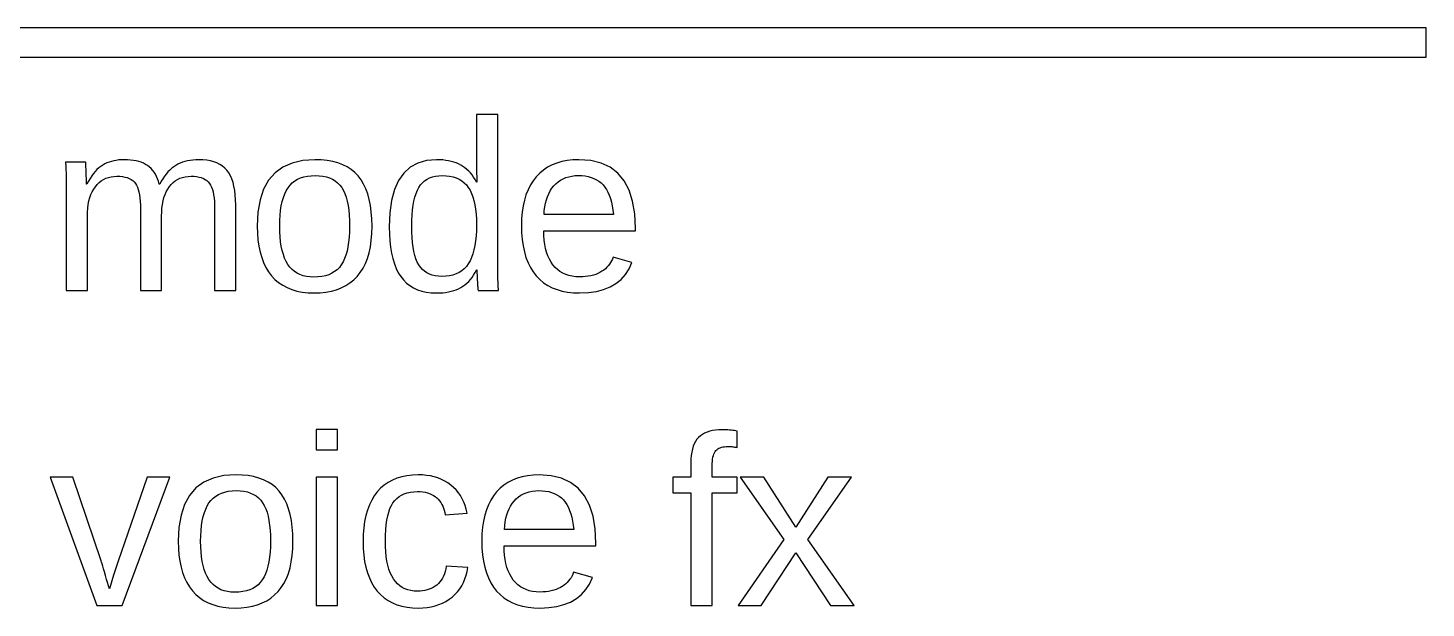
# Model space of a CAD drawing. Header units: metres. Extents: x 8.1 to 95, y -21.3 to 62.6.
# Drawn here: x 83.02 to 95, y 50.58 to 55.55 of the extents above; entities that cross this region are included whole.
import ezdxf

# ---------------------------------------------------------------- set-up
doc = ezdxf.new("R2010")
doc.units = ezdxf.units.M

msp = doc.modelspace()

# ---------------------------------------------------------------- linework, layer by layer
for p, q in [((95, 55.55), (76, 55.55)), ((95, 55.3), (95, 55.55)), ((76, 55.3), (95, 55.3)), ((87.0444, 54.8095), (86.8614, 54.8095)), ((86.8614, 54.8095), (86.8614, 54.3528)), ((87.0444, 53.5268), (87.0444, 54.8095)), ((83.7322, 54.4068), (83.7123, 54.4006)), ((83.7529, 54.4119), (83.7322, 54.4068)), ((83.7744, 54.4158), (83.7529, 54.4119)), ((83.7967, 54.4187), (83.7744, 54.4158)), ((83.8199, 54.4203), (83.7967, 54.4187)), ((83.8439, 54.4209), (83.8199, 54.4203)), ((83.871, 54.4203), (83.8439, 54.4209)), ((83.8969, 54.4185), (83.871, 54.4203)), ((83.9214, 54.4154), (83.8969, 54.4185)), ((83.9447, 54.4111), (83.9214, 54.4154)), ((83.9667, 54.4055), (83.9447, 54.4111)), ((83.9874, 54.3988), (83.9667, 54.4055)), ((84.3624, 54.4059), (84.3415, 54.3992)), ((84.3842, 54.4113), (84.3624, 54.4059)), ((84.4068, 54.4155), (84.3842, 54.4113)), ((84.4302, 54.4185), (84.4068, 54.4155)), ((84.4545, 54.4203), (84.4302, 54.4185)), ((84.4796, 54.4209), (84.4545, 54.4203)), ((84.5155, 54.4198), (84.4796, 54.4209)), ((84.5493, 54.4164), (84.5155, 54.4198)), ((84.5807, 54.4109), (84.5493, 54.4164)), ((84.6099, 54.403), (84.5807, 54.4109)), ((84.6369, 54.393), (84.6099, 54.403)), ((85.372, 54.4139), (85.2807, 54.3928)), ((85.4756, 54.4209), (85.372, 54.4139)), ((85.53, 54.4192), (85.4756, 54.4209)), ((85.5811, 54.4141), (85.53, 54.4192)), ((85.6289, 54.4055), (85.5811, 54.4141)), ((85.6735, 54.3935), (85.6289, 54.4055)), ((86.4336, 54.4138), (86.3586, 54.3925)), ((86.5186, 54.4209), (86.4336, 54.4138)), ((86.5459, 54.4203), (86.5186, 54.4209)), ((86.5721, 54.4187), (86.5459, 54.4203)), ((86.5973, 54.4158), (86.5721, 54.4187)), ((86.6215, 54.4119), (86.5973, 54.4158)), ((86.6447, 54.4068), (86.6215, 54.4119)), ((86.6668, 54.4006), (86.6447, 54.4068)), ((87.5927, 54.4048), (87.5495, 54.3922)), ((87.6386, 54.4137), (87.5927, 54.4048)), ((87.6872, 54.4191), (87.6386, 54.4137)), ((87.7386, 54.4209), (87.6872, 54.4191)), ((87.8404, 54.4137), (87.7386, 54.4209)), ((87.9302, 54.392), (87.8404, 54.4137)), ((83.5113, 54.4006), (83.3383, 54.4006)), ((83.3383, 54.4006), (83.3396, 54.3892)), ((83.3396, 54.3892), (83.3407, 54.3742)), ((83.3407, 54.3742), (83.3417, 54.3555)), ((83.3417, 54.3555), (83.3425, 54.3331)), ((83.3425, 54.3331), (83.3432, 54.307)), ((83.3432, 54.307), (83.3438, 54.2772)), ((83.5115, 54.3992), (83.5113, 54.4006)), ((83.5117, 54.3975), (83.5115, 54.3992)), ((83.5119, 54.3953), (83.5117, 54.3975)), ((83.5124, 54.3896), (83.5119, 54.3953)), ((83.5128, 54.3822), (83.5124, 54.3896)), ((83.5162, 54.3147), (83.5128, 54.3822)), ((83.5165, 54.3063), (83.5162, 54.3147)), ((83.5173, 54.2858), (83.5165, 54.3063)), ((83.5181, 54.2603), (83.5173, 54.2858)), ((83.5783, 54.3023), (83.5637, 54.2825)), ((83.5933, 54.3204), (83.5783, 54.3023)), ((83.6088, 54.3367), (83.5933, 54.3204)), ((83.6247, 54.3513), (83.6088, 54.3367)), ((83.641, 54.3641), (83.6247, 54.3513)), ((83.6577, 54.3751), (83.641, 54.3641)), ((83.6751, 54.3848), (83.6577, 54.3751)), ((83.6933, 54.3932), (83.6751, 54.3848)), ((83.7123, 54.4006), (83.6933, 54.3932)), ((84.0068, 54.3908), (83.9874, 54.3988)), ((84.0249, 54.3815), (84.0068, 54.3908)), ((84.0417, 54.3711), (84.0249, 54.3815)), ((84.0573, 54.3593), (84.0417, 54.3711)), ((84.0718, 54.346), (84.0573, 54.3593)), ((84.0853, 54.3313), (84.0718, 54.346)), ((84.0976, 54.3151), (84.0853, 54.3313)), ((84.1089, 54.2975), (84.0976, 54.3151)), ((84.119, 54.2784), (84.1089, 54.2975)), ((84.2013, 54.2987), (84.1866, 54.2794)), ((84.2166, 54.3164), (84.2013, 54.2987)), ((84.2325, 54.3326), (84.2166, 54.3164)), ((84.249, 54.3473), (84.2325, 54.3326)), ((84.2661, 54.3605), (84.249, 54.3473)), ((84.2838, 54.3721), (84.2661, 54.3605)), ((84.3022, 54.3823), (84.2838, 54.3721)), ((84.3214, 54.3914), (84.3022, 54.3823)), ((84.3415, 54.3992), (84.3214, 54.3914)), ((84.6616, 54.3807), (84.6369, 54.393)), ((84.684, 54.3661), (84.6616, 54.3807)), ((84.7042, 54.3494), (84.684, 54.3661)), ((84.7222, 54.3304), (84.7042, 54.3494)), ((84.7381, 54.3088), (84.7222, 54.3304)), ((84.7521, 54.2844), (84.7381, 54.3088)), ((84.7643, 54.2572), (84.7521, 54.2844)), ((85.1345, 54.3084), (85.0797, 54.2451)), ((85.2015, 54.3576), (85.1345, 54.3084)), ((85.2807, 54.3928), (85.2015, 54.3576)), ((85.4116, 54.2804), (85.444, 54.2843)), ((85.444, 54.2843), (85.4786, 54.2856)), ((85.4786, 54.2856), (85.513, 54.2844)), ((85.513, 54.2844), (85.545, 54.2805)), ((85.7147, 54.3781), (85.6735, 54.3935)), ((85.7527, 54.3592), (85.7147, 54.3781)), ((85.7874, 54.3369), (85.7527, 54.3592)), ((85.8187, 54.3112), (85.7874, 54.3369)), ((85.8468, 54.2821), (85.8187, 54.3112)), ((86.2387, 54.3072), (86.1937, 54.2432)), ((86.2937, 54.3569), (86.2387, 54.3072)), ((86.3586, 54.3925), (86.2937, 54.3569)), ((86.5097, 54.2806), (86.5376, 54.2844)), ((86.5376, 54.2844), (86.5674, 54.2856)), ((86.5674, 54.2856), (86.6005, 54.2844)), ((86.6005, 54.2844), (86.6315, 54.2806)), ((86.6879, 54.3932), (86.6668, 54.4006)), ((86.708, 54.3848), (86.6879, 54.3932)), ((86.7271, 54.3751), (86.708, 54.3848)), ((86.7452, 54.3643), (86.7271, 54.3751)), ((86.7625, 54.3521), (86.7452, 54.3643)), ((86.7791, 54.3386), (86.7625, 54.3521)), ((86.7948, 54.3238), (86.7791, 54.3386)), ((86.8097, 54.3076), (86.7948, 54.3238)), ((86.8238, 54.2902), (86.8097, 54.3076)), ((86.8371, 54.2713), (86.8238, 54.2902)), ((86.8614, 54.3528), (86.8634, 54.2297)), ((87.4036, 54.306), (87.3739, 54.2755)), ((87.436, 54.3329), (87.4036, 54.306)), ((87.4711, 54.3563), (87.436, 54.3329)), ((87.509, 54.376), (87.4711, 54.3563)), ((87.5495, 54.3922), (87.509, 54.376)), ((87.679, 54.2812), (87.7066, 54.2845)), ((87.7066, 54.2845), (87.7355, 54.2856)), ((87.7355, 54.2856), (87.7652, 54.2846)), ((87.7652, 54.2846), (87.7934, 54.2817)), ((88.0081, 54.3559), (87.9302, 54.392)), ((88.074, 54.3054), (88.0081, 54.3559)), ((88.1279, 54.2404), (88.074, 54.3054)), ((83.3438, 54.2772), (83.3441, 54.2437)), ((83.3441, 54.2437), (83.3443, 54.2065)), ((83.3443, 54.2065), (83.3444, 54.1656)), ((83.3444, 54.1656), (83.3444, 53.3)), ((83.5194, 54.2124), (83.5181, 54.2603)), ((83.5224, 54.2124), (83.5194, 54.2124)), ((83.5358, 54.2375), (83.5224, 54.2124)), ((83.5495, 54.2609), (83.5358, 54.2375)), ((83.5637, 54.2825), (83.5495, 54.2609)), ((83.5677, 54.1466), (83.5804, 54.1692)), ((83.5804, 54.1692), (83.5947, 54.19)), ((83.5947, 54.19), (83.6104, 54.2088)), ((83.6104, 54.2088), (83.6274, 54.2254)), ((83.6274, 54.2254), (83.6455, 54.2397)), ((83.6455, 54.2397), (83.6649, 54.2519)), ((83.6649, 54.2519), (83.6855, 54.2618)), ((83.6855, 54.2618), (83.7072, 54.2696)), ((83.7072, 54.2696), (83.7302, 54.2751)), ((83.7302, 54.2751), (83.7544, 54.2784)), ((83.7544, 54.2784), (83.7798, 54.2795)), ((83.7798, 54.2795), (83.8042, 54.2788)), ((83.8042, 54.2788), (83.827, 54.2765)), ((83.827, 54.2765), (83.8479, 54.2728)), ((83.8479, 54.2728), (83.8672, 54.2675)), ((83.8672, 54.2675), (83.8847, 54.2607)), ((83.8847, 54.2607), (83.9005, 54.2524)), ((83.9005, 54.2524), (83.9146, 54.2426)), ((83.9146, 54.2426), (83.9269, 54.2313)), ((83.9269, 54.2313), (83.9375, 54.2185)), ((83.9375, 54.2185), (83.9466, 54.2037)), ((83.9466, 54.2037), (83.9547, 54.1865)), ((83.9547, 54.1865), (83.9617, 54.1668)), ((83.9617, 54.1668), (83.9677, 54.1448)), ((84.1281, 54.2579), (84.119, 54.2784)), ((84.136, 54.2359), (84.1281, 54.2579)), ((84.1429, 54.2124), (84.136, 54.2359)), ((84.146, 54.2124), (84.1429, 54.2124)), ((84.1589, 54.2363), (84.146, 54.2124)), ((84.1725, 54.2586), (84.1589, 54.2363)), ((84.1866, 54.2794), (84.1725, 54.2586)), ((84.2025, 54.1473), (84.2149, 54.1698)), ((84.2149, 54.1698), (84.2289, 54.1905)), ((84.2289, 54.1905), (84.2443, 54.2092)), ((84.2443, 54.2092), (84.2611, 54.2257)), ((84.2611, 54.2257), (84.2792, 54.24)), ((84.2792, 54.24), (84.2986, 54.2521)), ((84.2986, 54.2521), (84.3194, 54.2619)), ((84.3194, 54.2619), (84.3414, 54.2696)), ((84.3414, 54.2696), (84.3648, 54.2751)), ((84.3648, 54.2751), (84.3895, 54.2784)), ((84.3895, 54.2784), (84.4155, 54.2795)), ((84.4155, 54.2795), (84.44, 54.2788)), ((84.44, 54.2788), (84.4627, 54.2765)), ((84.4627, 54.2765), (84.4837, 54.2728)), ((84.4837, 54.2728), (84.5029, 54.2675)), ((84.5029, 54.2675), (84.5204, 54.2607)), ((84.5204, 54.2607), (84.5362, 54.2524)), ((84.5362, 54.2524), (84.5503, 54.2426)), ((84.5503, 54.2426), (84.5626, 54.2313)), ((84.5626, 54.2313), (84.5732, 54.2185)), ((84.5732, 54.2185), (84.5824, 54.2037)), ((84.5824, 54.2037), (84.5905, 54.1865)), ((84.5905, 54.1865), (84.5975, 54.1668)), ((84.5975, 54.1668), (84.6034, 54.1448)), ((84.7746, 54.227), (84.7643, 54.2572)), ((84.783, 54.194), (84.7746, 54.227)), ((84.7896, 54.1582), (84.783, 54.194)), ((85.037, 54.1678), (85.0066, 54.0763)), ((85.0797, 54.2451), (85.037, 54.1678)), ((85.2311, 54.1555), (85.2462, 54.1803)), ((85.2462, 54.1803), (85.2632, 54.2024)), ((85.2632, 54.2024), (85.2825, 54.2219)), ((85.2825, 54.2219), (85.3039, 54.2388)), ((85.3039, 54.2388), (85.3275, 54.2531)), ((85.3275, 54.2531), (85.3533, 54.2648)), ((85.3533, 54.2648), (85.3814, 54.2739)), ((85.3814, 54.2739), (85.4116, 54.2804)), ((85.545, 54.2805), (85.5749, 54.2742)), ((85.5749, 54.2742), (85.6024, 54.2652)), ((85.6024, 54.2652), (85.6277, 54.2538)), ((85.6277, 54.2538), (85.6506, 54.2397)), ((85.6506, 54.2397), (85.6713, 54.2232)), ((85.6713, 54.2232), (85.6898, 54.2041)), ((85.6898, 54.2041), (85.7059, 54.1824)), ((85.7059, 54.1824), (85.7202, 54.1579)), ((85.8718, 54.2493), (85.8468, 54.2821)), ((85.8939, 54.2128), (85.8718, 54.2493)), ((85.913, 54.1725), (85.8939, 54.2128)), ((85.9291, 54.1284), (85.913, 54.1725)), ((86.1587, 54.165), (86.1337, 54.0726)), ((86.1937, 54.2432), (86.1587, 54.165)), ((86.3546, 54.1591), (86.3675, 54.1834)), ((86.3675, 54.1834), (86.3821, 54.2049)), ((86.3821, 54.2049), (86.3987, 54.2238)), ((86.3987, 54.2238), (86.4171, 54.2402)), ((86.4171, 54.2402), (86.4374, 54.2541)), ((86.4374, 54.2541), (86.4596, 54.2654)), ((86.4596, 54.2654), (86.4837, 54.2743)), ((86.4837, 54.2743), (86.5097, 54.2806)), ((86.6315, 54.2806), (86.6605, 54.2743)), ((86.6605, 54.2743), (86.6874, 54.2655)), ((86.6874, 54.2655), (86.7123, 54.2542)), ((86.7123, 54.2542), (86.7351, 54.2404)), ((86.7351, 54.2404), (86.7559, 54.2241)), ((86.7559, 54.2241), (86.7745, 54.2053)), ((86.7745, 54.2053), (86.7912, 54.1839)), ((86.7912, 54.1839), (86.8059, 54.1599)), ((86.8497, 54.2512), (86.8371, 54.2713)), ((86.8614, 54.2297), (86.8497, 54.2512)), ((86.8634, 54.2297), (86.8614, 54.2297)), ((87.303, 54.1644), (87.2856, 54.121)), ((87.3235, 54.2045), (87.303, 54.1644)), ((87.3471, 54.2416), (87.3235, 54.2045)), ((87.3739, 54.2755), (87.3471, 54.2416)), ((87.4934, 54.1538), (87.508, 54.176)), ((87.508, 54.176), (87.5244, 54.1966)), ((87.5244, 54.1966), (87.5424, 54.2153)), ((87.5424, 54.2153), (87.5618, 54.2318)), ((87.5618, 54.2318), (87.5825, 54.2461)), ((87.5825, 54.2461), (87.6046, 54.2582)), ((87.6046, 54.2582), (87.628, 54.2681)), ((87.628, 54.2681), (87.6528, 54.2757)), ((87.6528, 54.2757), (87.679, 54.2812)), ((87.7934, 54.2817), (87.8199, 54.2768)), ((87.8199, 54.2768), (87.8449, 54.2699)), ((87.8449, 54.2699), (87.8683, 54.261)), ((87.8683, 54.261), (87.8901, 54.2501)), ((87.8901, 54.2501), (87.9103, 54.2373)), ((87.9103, 54.2373), (87.929, 54.2225)), ((87.929, 54.2225), (87.946, 54.2058)), ((87.946, 54.2058), (87.9616, 54.1869)), ((87.9616, 54.1869), (87.9757, 54.1656)), ((87.9757, 54.1656), (87.9884, 54.1421)), ((88.1698, 54.161), (88.1279, 54.2404)), ((83.5341, 54.0381), (83.54, 54.0679)), ((83.54, 54.0679), (83.5475, 54.096)), ((83.5475, 54.096), (83.5568, 54.1222)), ((83.5568, 54.1222), (83.5677, 54.1466)), ((83.9677, 54.1448), (83.9725, 54.1202)), ((83.9725, 54.1202), (83.9763, 54.0933)), ((83.9763, 54.0933), (83.979, 54.0639)), ((83.979, 54.0639), (83.9807, 54.032)), ((84.1697, 54.0386), (84.1754, 54.0686)), ((84.1754, 54.0686), (84.1828, 54.0966)), ((84.1828, 54.0966), (84.1919, 54.1229)), ((84.1919, 54.1229), (84.2025, 54.1473)), ((84.6034, 54.1448), (84.6083, 54.1202)), ((84.6083, 54.1202), (84.6121, 54.0933)), ((84.6121, 54.0933), (84.6148, 54.0639)), ((84.6148, 54.0639), (84.6164, 54.032)), ((84.7942, 54.1194), (84.7896, 54.1582)), ((84.797, 54.0778), (84.7942, 54.1194)), ((84.798, 54.0334), (84.797, 54.0778)), ((85.0066, 54.0763), (84.9883, 53.9708)), ((85.1886, 54.0268), (85.1966, 54.0634)), ((85.1966, 54.0634), (85.2063, 54.097)), ((85.2063, 54.097), (85.2179, 54.1277)), ((85.2179, 54.1277), (85.2311, 54.1555)), ((85.7202, 54.1579), (85.7327, 54.1303)), ((85.7327, 54.1303), (85.7435, 54.0997)), ((85.7435, 54.0997), (85.7527, 54.066)), ((85.7527, 54.066), (85.7602, 54.0292)), ((85.9424, 54.0806), (85.9291, 54.1284)), ((85.9526, 54.0289), (85.9424, 54.0806)), ((86.1337, 54.0726), (86.1187, 53.966)), ((86.3181, 54.0304), (86.325, 54.0673)), ((86.325, 54.0673), (86.3333, 54.1011)), ((86.3333, 54.1011), (86.3432, 54.1317)), ((86.3432, 54.1317), (86.3546, 54.1591)), ((86.8059, 54.1599), (86.8189, 54.1329)), ((86.8189, 54.1329), (86.8302, 54.1031)), ((86.8302, 54.1031), (86.8397, 54.0704)), ((86.8397, 54.0704), (86.8475, 54.0348)), ((87.2715, 54.0746), (87.2604, 54.025)), ((87.2856, 54.121), (87.2715, 54.0746)), ((87.4468, 54.0179), (87.4525, 54.0483)), ((87.4525, 54.0483), (87.4601, 54.0772)), ((87.4601, 54.0772), (87.4694, 54.1044)), ((87.4694, 54.1044), (87.4805, 54.1299)), ((87.4805, 54.1299), (87.4934, 54.1538)), ((87.9884, 54.1421), (87.9997, 54.1162)), ((87.9997, 54.1162), (88.0095, 54.088)), ((88.0095, 54.088), (88.0179, 54.0575)), ((88.0179, 54.0575), (88.0249, 54.0247)), ((88.1998, 54.0671), (88.1698, 54.161)), ((88.2178, 53.9588), (88.1998, 54.0671)), ((83.5265, 53.9377), (83.5273, 53.973)), ((83.5265, 53.3), (83.5265, 53.9377)), ((83.5273, 53.973), (83.5299, 54.0065)), ((83.5299, 54.0065), (83.5341, 54.0381)), ((83.9807, 54.032), (83.9812, 53.9978)), ((83.9812, 53.9978), (83.9812, 53.3)), ((84.1622, 53.9377), (84.1631, 53.9732)), ((84.1622, 53.3), (84.1622, 53.9377)), ((84.1631, 53.9732), (84.1655, 54.0069)), ((84.1655, 54.0069), (84.1697, 54.0386)), ((84.6164, 54.032), (84.6169, 53.9978)), ((84.6169, 53.9978), (84.6169, 53.3)), ((84.798, 53.3), (84.798, 54.0334)), ((84.9883, 53.9708), (84.9822, 53.8513)), ((85.1754, 53.8996), (85.178, 53.9449)), ((85.178, 53.9449), (85.1824, 53.9873)), ((85.1824, 53.9873), (85.1886, 54.0268)), ((85.7602, 54.0292), (85.7661, 53.9893)), ((85.7661, 53.9893), (85.7703, 53.9464)), ((85.7703, 53.9464), (85.7728, 53.9004)), ((85.96, 53.9735), (85.9526, 54.0289)), ((85.9644, 53.9143), (85.96, 53.9735)), ((86.1187, 53.966), (86.1137, 53.8452)), ((86.3067, 53.9008), (86.309, 53.9472)), ((86.309, 53.9472), (86.3128, 53.9904)), ((86.3128, 53.9904), (86.3181, 54.0304)), ((86.8475, 54.0348), (86.8536, 53.9963)), ((86.8536, 53.9963), (86.8579, 53.9549)), ((86.8579, 53.9549), (86.8605, 53.9107)), ((87.2525, 53.9723), (87.2478, 53.9164)), ((87.2604, 54.025), (87.2525, 53.9723)), ((87.4405, 53.952), (87.4427, 53.9858)), ((88.0345, 53.952), (87.4405, 53.952)), ((87.4427, 53.9858), (87.4468, 54.0179)), ((88.0249, 54.0247), (88.0304, 53.9895)), ((88.0304, 53.9895), (88.0345, 53.952)), ((88.2238, 53.836), (88.2178, 53.9588)), ((84.9822, 53.8513), (84.9837, 53.7912)), ((85.1745, 53.8513), (85.1754, 53.8996)), ((85.1754, 53.8043), (85.1745, 53.8513)), ((85.178, 53.7599), (85.1754, 53.8043)), ((85.7736, 53.8513), (85.7727, 53.8028)), ((85.7728, 53.9004), (85.7736, 53.8513)), ((85.9643, 53.7889), (85.9659, 53.8513)), ((85.9659, 53.8513), (85.9644, 53.9143)), ((86.1137, 53.8452), (86.1149, 53.7837)), ((86.306, 53.8513), (86.3067, 53.9008)), ((86.3067, 53.8016), (86.306, 53.8513)), ((86.8605, 53.8146), (86.8579, 53.7686)), ((86.8605, 53.9107), (86.8614, 53.8635)), ((86.8614, 53.8635), (86.8605, 53.8146)), ((87.2478, 53.9164), (87.2462, 53.8574)), ((87.2462, 53.8574), (87.2478, 53.7954)), ((87.4394, 53.7707), (87.4385, 53.8116)), ((87.4385, 53.8116), (88.2238, 53.8116)), ((88.2238, 53.8116), (88.2238, 53.836)), ((84.9837, 53.7912), (84.9883, 53.7343)), ((84.9883, 53.7343), (84.9959, 53.6807)), ((85.1823, 53.7182), (85.178, 53.7599)), ((85.1884, 53.6792), (85.1823, 53.7182)), ((85.7657, 53.7146), (85.7596, 53.675)), ((85.7701, 53.7573), (85.7657, 53.7146)), ((85.7727, 53.8028), (85.7701, 53.7573)), ((85.9517, 53.6751), (85.9596, 53.7302)), ((85.9596, 53.7302), (85.9643, 53.7889)), ((86.1149, 53.7837), (86.1186, 53.7258)), ((86.1186, 53.7258), (86.1246, 53.6714)), ((86.309, 53.7551), (86.3067, 53.8016)), ((86.3127, 53.7119), (86.309, 53.7551)), ((86.318, 53.672), (86.3127, 53.7119)), ((86.8475, 53.6854), (86.8397, 53.6482)), ((86.8536, 53.7255), (86.8475, 53.6854)), ((86.8579, 53.7686), (86.8536, 53.7255)), ((87.2478, 53.7954), (87.2525, 53.7369)), ((87.2525, 53.7369), (87.2604, 53.6819)), ((87.4423, 53.7318), (87.4394, 53.7707)), ((87.4472, 53.6951), (87.4423, 53.7318)), ((87.4539, 53.6605), (87.4472, 53.6951)), ((84.9959, 53.6807), (85.0065, 53.6303)), ((85.0065, 53.6303), (85.0202, 53.5831)), ((85.0202, 53.5831), (85.0369, 53.5391)), ((85.1963, 53.6429), (85.1884, 53.6792)), ((85.2059, 53.6092), (85.1963, 53.6429)), ((85.2172, 53.5782), (85.2059, 53.6092)), ((85.2303, 53.5499), (85.2172, 53.5782)), ((85.7308, 53.5736), (85.7177, 53.5457)), ((85.7422, 53.6045), (85.7308, 53.5736)), ((85.7518, 53.6382), (85.7422, 53.6045)), ((85.7596, 53.675), (85.7518, 53.6382)), ((85.9093, 53.5317), (85.9266, 53.5758)), ((85.9266, 53.5758), (85.9408, 53.6236)), ((85.9408, 53.6236), (85.9517, 53.6751)), ((86.1246, 53.6714), (86.1331, 53.6206)), ((86.1331, 53.6206), (86.144, 53.5733)), ((86.144, 53.5733), (86.1573, 53.5296)), ((86.3248, 53.6352), (86.318, 53.672)), ((86.3331, 53.6017), (86.3248, 53.6352)), ((86.3429, 53.5715), (86.3331, 53.6017)), ((86.3542, 53.5445), (86.3429, 53.5715)), ((86.8189, 53.5826), (86.8059, 53.5543)), ((86.8302, 53.614), (86.8189, 53.5826)), ((86.8397, 53.6482), (86.8302, 53.614)), ((87.2604, 53.6819), (87.2715, 53.6304)), ((87.2715, 53.6304), (87.2856, 53.5823)), ((87.2856, 53.5823), (87.303, 53.5378)), ((87.4626, 53.6281), (87.4539, 53.6605)), ((87.4733, 53.5978), (87.4626, 53.6281)), ((87.4859, 53.5696), (87.4733, 53.5978)), ((87.5004, 53.5436), (87.4859, 53.5696)), ((88.0273, 53.5698), (88.0199, 53.5545)), ((88.0335, 53.5858), (88.0273, 53.5698)), ((88.1942, 53.54), (88.0335, 53.5858)), ((85.0369, 53.5391), (85.0567, 53.4984)), ((85.0567, 53.4984), (85.0795, 53.4609)), ((85.0795, 53.4609), (85.1053, 53.4266)), ((85.2452, 53.5243), (85.2303, 53.5499)), ((85.2619, 53.5013), (85.2452, 53.5243)), ((85.2806, 53.4811), (85.2619, 53.5013)), ((85.3013, 53.4635), (85.2806, 53.4811)), ((85.324, 53.4487), (85.3013, 53.4635)), ((85.3487, 53.4365), (85.324, 53.4487)), ((85.6215, 53.4476), (85.5953, 53.4358)), ((85.6453, 53.4619), (85.6215, 53.4476)), ((85.6668, 53.4789), (85.6453, 53.4619)), ((85.686, 53.4985), (85.6668, 53.4789)), ((85.7029, 53.5207), (85.686, 53.4985)), ((85.7177, 53.5457), (85.7029, 53.5207)), ((85.8387, 53.421), (85.8654, 53.4543)), ((85.8654, 53.4543), (85.8889, 53.4911)), ((85.8889, 53.4911), (85.9093, 53.5317)), ((86.1573, 53.5296), (86.1731, 53.4895)), ((86.1731, 53.4895), (86.1913, 53.453)), ((86.1913, 53.453), (86.2119, 53.42)), ((86.367, 53.5207), (86.3542, 53.5445)), ((86.3815, 53.4998), (86.367, 53.5207)), ((86.3979, 53.4813), (86.3815, 53.4998)), ((86.4162, 53.4653), (86.3979, 53.4813)), ((86.4363, 53.4518), (86.4162, 53.4653)), ((86.4584, 53.4407), (86.4363, 53.4518)), ((86.7119, 53.4543), (86.6868, 53.4423)), ((86.7349, 53.4689), (86.7119, 53.4543)), ((86.7558, 53.4863), (86.7349, 53.4689)), ((86.7745, 53.5062), (86.7558, 53.4863)), ((86.7912, 53.5289), (86.7745, 53.5062)), ((86.8059, 53.5543), (86.7912, 53.5289)), ((86.8371, 53.4329), (86.8496, 53.4542)), ((86.8496, 53.4542), (86.8614, 53.477)), ((86.8614, 53.477), (86.8654, 53.477)), ((86.8654, 53.477), (86.8655, 53.4673)), ((86.8655, 53.4673), (86.8656, 53.4572)), ((86.8656, 53.4572), (86.8658, 53.4467)), ((86.8658, 53.4467), (86.8661, 53.4358)), ((87.0445, 53.4901), (87.0444, 53.5268)), ((87.0447, 53.4562), (87.0445, 53.4901)), ((87.0451, 53.4252), (87.0447, 53.4562)), ((87.303, 53.5378), (87.3235, 53.4967)), ((87.3235, 53.4967), (87.3471, 53.4592)), ((87.3471, 53.4592), (87.3739, 53.4251)), ((87.5168, 53.5197), (87.5004, 53.5436)), ((87.5351, 53.4981), (87.5168, 53.5197)), ((87.5552, 53.4791), (87.5351, 53.4981)), ((87.577, 53.4626), (87.5552, 53.4791)), ((87.6007, 53.4487), (87.577, 53.4626)), ((87.6261, 53.4372), (87.6007, 53.4487)), ((87.9022, 53.4459), (87.8833, 53.4382)), ((87.9199, 53.4547), (87.9022, 53.4459)), ((87.9364, 53.4648), (87.9199, 53.4547)), ((87.9518, 53.4757), (87.9364, 53.4648)), ((87.966, 53.4873), (87.9518, 53.4757)), ((87.979, 53.4995), (87.966, 53.4873)), ((87.991, 53.5123), (87.979, 53.4995)), ((88.0018, 53.5257), (87.991, 53.5123)), ((88.0114, 53.5398), (88.0018, 53.5257)), ((88.0199, 53.5545), (88.0114, 53.5398)), ((88.138, 53.4372), (88.1692, 53.4854)), ((88.1692, 53.4854), (88.1942, 53.54)), ((85.1053, 53.4266), (85.1341, 53.3958)), ((85.1341, 53.3958), (85.1658, 53.3686)), ((85.1658, 53.3686), (85.2005, 53.345)), ((85.2005, 53.345), (85.238, 53.325)), ((85.238, 53.325), (85.2785, 53.3087)), ((85.3754, 53.4271), (85.3487, 53.4365)), ((85.4041, 53.4203), (85.3754, 53.4271)), ((85.4347, 53.4163), (85.4041, 53.4203)), ((85.4674, 53.4149), (85.4347, 53.4163)), ((85.5029, 53.4162), (85.4674, 53.4149)), ((85.536, 53.4202), (85.5029, 53.4162)), ((85.5668, 53.4267), (85.536, 53.4202)), ((85.5953, 53.4358), (85.5668, 53.4267)), ((85.703, 53.3233), (85.7412, 53.3425)), ((85.7412, 53.3425), (85.7765, 53.3652)), ((85.7765, 53.3652), (85.809, 53.3914)), ((85.809, 53.3914), (85.8387, 53.421)), ((86.2119, 53.42), (86.2351, 53.3905)), ((86.2351, 53.3905), (86.261, 53.3645)), ((86.261, 53.3645), (86.2896, 53.342)), ((86.2896, 53.342), (86.3209, 53.323)), ((86.4823, 53.4321), (86.4584, 53.4407)), ((86.5081, 53.4259), (86.4823, 53.4321)), ((86.5358, 53.4223), (86.5081, 53.4259)), ((86.5654, 53.421), (86.5358, 53.4223)), ((86.5989, 53.4224), (86.5654, 53.421)), ((86.6303, 53.4264), (86.5989, 53.4224)), ((86.6596, 53.433), (86.6303, 53.4264)), ((86.6868, 53.4423), (86.6596, 53.433)), ((86.7074, 53.3158), (86.7266, 53.3254)), ((86.7266, 53.3254), (86.7448, 53.3363)), ((86.7448, 53.3363), (86.7622, 53.3487)), ((86.7622, 53.3487), (86.7788, 53.3626)), ((86.7788, 53.3626), (86.7946, 53.3779)), ((86.7946, 53.3779), (86.8096, 53.3948)), ((86.8096, 53.3948), (86.8238, 53.4131)), ((86.8238, 53.4131), (86.8371, 53.4329)), ((86.8661, 53.4358), (86.8665, 53.4245)), ((86.8665, 53.4245), (86.867, 53.4128)), ((86.867, 53.4128), (86.8676, 53.4007)), ((86.8676, 53.4007), (86.8682, 53.3882)), ((86.8682, 53.3882), (86.869, 53.3752)), ((86.869, 53.3752), (86.8705, 53.3511)), ((86.8705, 53.3511), (86.8713, 53.3407)), ((86.8713, 53.3407), (86.872, 53.3313)), ((86.872, 53.3313), (86.8728, 53.3229)), ((87.0457, 53.3971), (87.0451, 53.4252)), ((87.0463, 53.3719), (87.0457, 53.3971)), ((87.0472, 53.3496), (87.0463, 53.3719)), ((87.0481, 53.3302), (87.0472, 53.3496)), ((87.0493, 53.3136), (87.0481, 53.3302)), ((87.3739, 53.4251), (87.4037, 53.3946)), ((87.4037, 53.3946), (87.4364, 53.3676)), ((87.4364, 53.3676), (87.4719, 53.3443)), ((87.4719, 53.3443), (87.5104, 53.3245)), ((87.5104, 53.3245), (87.5517, 53.3084)), ((87.6533, 53.4284), (87.6261, 53.4372)), ((87.6823, 53.422), (87.6533, 53.4284)), ((87.7131, 53.4182), (87.6823, 53.422)), ((87.7457, 53.4169), (87.7131, 53.4182)), ((87.7715, 53.4175), (87.7457, 53.4169)), ((87.7962, 53.4193), (87.7715, 53.4175)), ((87.8198, 53.4223), (87.7962, 53.4193)), ((87.8421, 53.4264), (87.8198, 53.4223)), ((87.8633, 53.4317), (87.8421, 53.4264)), ((87.8833, 53.4382), (87.8633, 53.4317)), ((87.951, 53.3086), (88.0071, 53.3311)), ((88.0071, 53.3311), (88.0569, 53.36)), ((88.0569, 53.36), (88.1006, 53.3954)), ((88.1006, 53.3954), (88.138, 53.4372)), ((83.3444, 53.3), (83.5265, 53.3)), ((83.9812, 53.3), (84.1622, 53.3)), ((84.6169, 53.3), (84.798, 53.3)), ((85.2785, 53.3087), (85.3219, 53.296)), ((85.3219, 53.296), (85.3681, 53.2869)), ((85.3681, 53.2869), (85.4174, 53.2815)), ((85.4174, 53.2815), (85.4695, 53.2796)), ((85.4695, 53.2796), (85.5218, 53.2814)), ((85.5218, 53.2814), (85.5714, 53.2866)), ((85.5714, 53.2866), (85.6181, 53.2954)), ((85.6181, 53.2954), (85.662, 53.3076)), ((85.662, 53.3076), (85.703, 53.3233)), ((86.3209, 53.323), (86.355, 53.3074)), ((86.355, 53.3074), (86.3918, 53.2953)), ((86.3918, 53.2953), (86.4313, 53.2866)), ((86.4313, 53.2866), (86.4736, 53.2814)), ((86.4736, 53.2814), (86.5186, 53.2796)), ((86.5186, 53.2796), (86.5456, 53.2802)), ((86.5456, 53.2802), (86.5717, 53.2819)), ((86.5717, 53.2819), (86.5968, 53.2847)), ((86.5968, 53.2847), (86.6209, 53.2887)), ((86.6209, 53.2887), (86.644, 53.2938)), ((86.644, 53.2938), (86.6662, 53.3)), ((86.6662, 53.3), (86.6873, 53.3073)), ((86.6873, 53.3073), (86.7074, 53.3158)), ((86.8728, 53.3229), (86.8735, 53.3156)), ((86.8735, 53.3156), (86.8742, 53.3093)), ((86.8742, 53.3093), (86.8749, 53.3041)), ((86.8749, 53.3041), (86.8756, 53.3)), ((86.8756, 53.3), (87.0506, 53.3)), ((87.0506, 53.3), (87.0493, 53.3136)), ((87.5517, 53.3084), (87.5959, 53.2958)), ((87.5959, 53.2958), (87.6429, 53.2868)), ((87.6429, 53.2868), (87.6929, 53.2814)), ((87.6929, 53.2814), (87.7457, 53.2796)), ((87.7457, 53.2796), (87.8203, 53.2829)), ((87.8203, 53.2829), (87.8888, 53.2925)), ((87.8888, 53.2925), (87.951, 53.3086)), ((85.6712, 52.1095), (85.4881, 52.1095)), ((85.4881, 52.1095), (85.4881, 51.9345)), ((85.6712, 51.9345), (85.6712, 52.1095)), ((88.7389, 52.0078), (88.7282, 51.9879)), ((88.7511, 52.0256), (88.7389, 52.0078)), ((88.765, 52.0413), (88.7511, 52.0256)), ((88.7805, 52.0552), (88.765, 52.0413)), ((88.7978, 52.0675), (88.7805, 52.0552)), ((88.8169, 52.0781), (88.7978, 52.0675)), ((88.8376, 52.0871), (88.8169, 52.0781)), ((88.8601, 52.0944), (88.8376, 52.0871)), ((88.8843, 52.1001), (88.8601, 52.0944)), ((88.9103, 52.1042), (88.8843, 52.1001)), ((88.938, 52.1066), (88.9103, 52.1042)), ((88.9674, 52.1075), (88.938, 52.1066)), ((88.9841, 52.1073), (88.9674, 52.1075)), ((89.0002, 52.1069), (88.9841, 52.1073)), ((89.0157, 52.1061), (89.0002, 52.1069)), ((89.0306, 52.105), (89.0157, 52.1061)), ((89.045, 52.1037), (89.0306, 52.105)), ((89.0587, 52.102), (89.045, 52.1037)), ((89.0719, 52.1001), (89.0587, 52.102)), ((89.0845, 52.0978), (89.0719, 52.1001)), ((89.0966, 52.0952), (89.0845, 52.0978)), ((89.0966, 51.9559), (89.0966, 52.0952)), ((85.4881, 51.9345), (85.6712, 51.9345)), ((88.7021, 51.8874), (88.6997, 51.8571)), ((88.7062, 51.9157), (88.7021, 51.8874)), ((88.7119, 51.9418), (88.7062, 51.9157)), ((88.7193, 51.9659), (88.7119, 51.9418)), ((88.7282, 51.9879), (88.7193, 51.9659)), ((88.8917, 51.8853), (88.896, 51.8983)), ((88.896, 51.8983), (88.901, 51.9097)), ((88.901, 51.9097), (88.9069, 51.9198)), ((88.9069, 51.9198), (88.9135, 51.9284)), ((88.9135, 51.9284), (88.921, 51.9359)), ((88.921, 51.9359), (88.9294, 51.9425)), ((88.9294, 51.9425), (88.9388, 51.9482)), ((88.9388, 51.9482), (88.9492, 51.953)), ((88.9492, 51.953), (88.9604, 51.957)), ((88.9604, 51.957), (88.9727, 51.9601)), ((88.9727, 51.9601), (88.9859, 51.9623)), ((88.9859, 51.9623), (89.0001, 51.9636)), ((89.0001, 51.9636), (89.0152, 51.964)), ((89.0152, 51.964), (89.0232, 51.9639)), ((89.0232, 51.9639), (89.0315, 51.9636)), ((89.0315, 51.9636), (89.0401, 51.9631)), ((89.0401, 51.9631), (89.0489, 51.9624)), ((89.0489, 51.9624), (89.0579, 51.9615)), ((89.0579, 51.9615), (89.0672, 51.9604)), ((89.0672, 51.9604), (89.0767, 51.9591)), ((89.0767, 51.9591), (89.0865, 51.9576)), ((89.0865, 51.9576), (89.0966, 51.9559)), ((88.6997, 51.8571), (88.6989, 51.8247)), ((88.6989, 51.8247), (88.6989, 51.7006)), ((88.8819, 51.7993), (88.8823, 51.8193)), ((88.8819, 51.7006), (88.8819, 51.7993)), ((88.8823, 51.8193), (88.8835, 51.838)), ((88.8835, 51.838), (88.8855, 51.8552)), ((88.8855, 51.8552), (88.8882, 51.871)), ((88.8882, 51.871), (88.8917, 51.8853)), ((83.4024, 51.7006), (83.2071, 51.7006)), ((83.2071, 51.7006), (83.6069, 50.6)), ((83.6445, 50.9845), (83.4024, 51.7006)), ((84.0402, 51.7006), (83.7899, 50.9825)), ((83.8235, 50.6), (84.2345, 51.7006)), ((84.2345, 51.7006), (84.0402, 51.7006)), ((84.524, 51.6576), (84.457, 51.6084)), ((84.6032, 51.6928), (84.524, 51.6576)), ((84.6945, 51.7139), (84.6032, 51.6928)), ((84.7981, 51.7209), (84.6945, 51.7139)), ((84.8525, 51.7192), (84.7981, 51.7209)), ((84.9036, 51.7141), (84.8525, 51.7192)), ((84.9514, 51.7055), (84.9036, 51.7141)), ((84.996, 51.6935), (84.9514, 51.7055)), ((85.0372, 51.6781), (84.996, 51.6935)), ((85.0752, 51.6592), (85.0372, 51.6781)), ((85.1099, 51.6369), (85.0752, 51.6592)), ((85.6712, 51.7006), (85.4881, 51.7006)), ((85.4881, 51.7006), (85.4881, 50.6)), ((85.6712, 50.6), (85.6712, 51.7006)), ((86.1044, 51.6561), (86.0708, 51.6326)), ((86.1407, 51.6759), (86.1044, 51.6561)), ((86.1796, 51.6921), (86.1407, 51.6759)), ((86.2211, 51.7047), (86.1796, 51.6921)), ((86.2652, 51.7137), (86.2211, 51.7047)), ((86.3119, 51.7191), (86.2652, 51.7137)), ((86.3612, 51.7209), (86.3119, 51.7191)), ((86.398, 51.7198), (86.3612, 51.7209)), ((86.4334, 51.7166), (86.398, 51.7198)), ((86.4674, 51.7112), (86.4334, 51.7166)), ((86.5, 51.7036), (86.4674, 51.7112)), ((86.5311, 51.6939), (86.5, 51.7036)), ((86.5608, 51.682), (86.5311, 51.6939)), ((86.5891, 51.668), (86.5608, 51.682)), ((86.616, 51.6518), (86.5891, 51.668)), ((86.6414, 51.6334), (86.616, 51.6518)), ((87.1314, 51.6563), (87.0963, 51.6329)), ((87.1692, 51.676), (87.1314, 51.6563)), ((87.2097, 51.6922), (87.1692, 51.676)), ((87.253, 51.7048), (87.2097, 51.6922)), ((87.2989, 51.7137), (87.253, 51.7048)), ((87.3475, 51.7191), (87.2989, 51.7137)), ((87.3988, 51.7209), (87.3475, 51.7191)), ((87.5007, 51.7137), (87.3988, 51.7209)), ((87.5905, 51.692), (87.5007, 51.7137)), ((87.6684, 51.6559), (87.5905, 51.692)), ((87.7343, 51.6054), (87.6684, 51.6559)), ((88.6989, 51.7006), (88.5443, 51.7006)), ((88.5443, 51.7006), (88.5443, 51.5673)), ((89.0966, 51.7006), (88.8819, 51.7006)), ((89.0966, 51.5673), (89.0966, 51.7006)), ((89.3241, 51.7006), (89.1217, 51.7006)), ((89.1217, 51.7006), (89.495, 51.1655)), ((89.5988, 51.2723), (89.3241, 51.7006)), ((89.8714, 51.7006), (89.5988, 51.2723)), ((89.7025, 51.1676), (90.0758, 51.7006)), ((90.0758, 51.7006), (89.8714, 51.7006)), ((84.4022, 51.5451), (84.3595, 51.4678)), ((84.457, 51.6084), (84.4022, 51.5451)), ((84.6049, 51.5219), (84.6264, 51.5388)), ((84.6264, 51.5388), (84.65, 51.5531)), ((84.65, 51.5531), (84.6758, 51.5648)), ((84.6758, 51.5648), (84.7039, 51.5739)), ((84.7039, 51.5739), (84.7341, 51.5804)), ((84.7341, 51.5804), (84.7665, 51.5843)), ((84.7665, 51.5843), (84.8011, 51.5856)), ((84.8011, 51.5856), (84.8355, 51.5844)), ((84.8355, 51.5844), (84.8675, 51.5805)), ((84.8675, 51.5805), (84.8974, 51.5742)), ((84.8974, 51.5742), (84.9249, 51.5652)), ((84.9249, 51.5652), (84.9501, 51.5538)), ((84.9501, 51.5538), (84.9731, 51.5397)), ((84.9731, 51.5397), (84.9939, 51.5232)), ((85.1412, 51.6112), (85.1099, 51.6369)), ((85.1693, 51.5821), (85.1412, 51.6112)), ((85.1943, 51.5493), (85.1693, 51.5821)), ((85.2164, 51.5128), (85.1943, 51.5493)), ((85.9857, 51.5409), (85.9631, 51.5036)), ((86.0113, 51.575), (85.9857, 51.5409)), ((86.0397, 51.6056), (86.0113, 51.575)), ((86.0708, 51.6326), (86.0397, 51.6056)), ((86.1785, 51.519), (86.1979, 51.5345)), ((86.1979, 51.5345), (86.2193, 51.5477)), ((86.2193, 51.5477), (86.2427, 51.5584)), ((86.2427, 51.5584), (86.2681, 51.5668)), ((86.2681, 51.5668), (86.2955, 51.5727)), ((86.2955, 51.5727), (86.3248, 51.5763)), ((86.3248, 51.5763), (86.3561, 51.5775)), ((86.3561, 51.5775), (86.3793, 51.5768)), ((86.3793, 51.5768), (86.4012, 51.5748)), ((86.4012, 51.5748), (86.4219, 51.5715)), ((86.4219, 51.5715), (86.4414, 51.5668)), ((86.4414, 51.5668), (86.4597, 51.5609)), ((86.4597, 51.5609), (86.4768, 51.5535)), ((86.4768, 51.5535), (86.4927, 51.5449)), ((86.4927, 51.5449), (86.5074, 51.5349)), ((86.5074, 51.5349), (86.5209, 51.5236)), ((86.6652, 51.6132), (86.6414, 51.6334)), ((86.6869, 51.5913), (86.6652, 51.6132)), ((86.7065, 51.5678), (86.6869, 51.5913)), ((86.7241, 51.5426), (86.7065, 51.5678)), ((86.7396, 51.5158), (86.7241, 51.5426)), ((87.0074, 51.5416), (86.9837, 51.5045)), ((87.0342, 51.5755), (87.0074, 51.5416)), ((87.0639, 51.606), (87.0342, 51.5755)), ((87.0963, 51.6329), (87.0639, 51.606)), ((87.2027, 51.5153), (87.222, 51.5318)), ((87.222, 51.5318), (87.2427, 51.5461)), ((87.2427, 51.5461), (87.2648, 51.5582)), ((87.2648, 51.5582), (87.2883, 51.5681)), ((87.2883, 51.5681), (87.3131, 51.5757)), ((87.3131, 51.5757), (87.3393, 51.5812)), ((87.3393, 51.5812), (87.3669, 51.5845)), ((87.3669, 51.5845), (87.3958, 51.5856)), ((87.3958, 51.5856), (87.4255, 51.5846)), ((87.4255, 51.5846), (87.4536, 51.5817)), ((87.4536, 51.5817), (87.4802, 51.5768)), ((87.4802, 51.5768), (87.5052, 51.5699)), ((87.5052, 51.5699), (87.5286, 51.561)), ((87.5286, 51.561), (87.5504, 51.5501)), ((87.5504, 51.5501), (87.5706, 51.5373)), ((87.5706, 51.5373), (87.5892, 51.5226)), ((87.7882, 51.5404), (87.7343, 51.6054)), ((87.8301, 51.461), (87.7882, 51.5404)), ((88.5443, 51.5673), (88.6989, 51.5673)), ((88.6989, 51.5673), (88.6989, 50.6)), ((88.8819, 51.5673), (89.0966, 51.5673)), ((88.8819, 50.6), (88.8819, 51.5673)), ((84.3595, 51.4678), (84.3291, 51.3763)), ((84.5288, 51.397), (84.5404, 51.4277)), ((84.5404, 51.4277), (84.5536, 51.4555)), ((84.5536, 51.4555), (84.5687, 51.4803)), ((84.5687, 51.4803), (84.5857, 51.5024)), ((84.5857, 51.5024), (84.6049, 51.5219)), ((84.9939, 51.5232), (85.0123, 51.5041)), ((85.0123, 51.5041), (85.0285, 51.4824)), ((85.0285, 51.4824), (85.0426, 51.4579)), ((85.0426, 51.4579), (85.0552, 51.4303)), ((85.0552, 51.4303), (85.066, 51.3997)), ((85.2355, 51.4725), (85.2164, 51.5128)), ((85.2516, 51.4284), (85.2355, 51.4725)), ((85.2648, 51.3806), (85.2516, 51.4284)), ((85.9269, 51.4192), (85.9134, 51.3721)), ((85.9435, 51.463), (85.9269, 51.4192)), ((85.9631, 51.5036), (85.9435, 51.463)), ((86.1094, 51.4017), (86.1198, 51.4314)), ((86.1198, 51.4314), (86.1319, 51.4577)), ((86.1319, 51.4577), (86.1456, 51.4809)), ((86.1456, 51.4809), (86.161, 51.5011)), ((86.161, 51.5011), (86.1785, 51.519)), ((86.5209, 51.5236), (86.5333, 51.5112)), ((86.5333, 51.5112), (86.5445, 51.4978)), ((86.5445, 51.4978), (86.5547, 51.4835)), ((86.5547, 51.4835), (86.5638, 51.4682)), ((86.5638, 51.4682), (86.5718, 51.4521)), ((86.5718, 51.4521), (86.5788, 51.435)), ((86.5788, 51.435), (86.5847, 51.417)), ((86.5847, 51.417), (86.5894, 51.398)), ((86.7531, 51.4874), (86.7396, 51.5158)), ((86.7646, 51.4574), (86.7531, 51.4874)), ((86.774, 51.4257), (86.7646, 51.4574)), ((86.7813, 51.3924), (86.774, 51.4257)), ((86.9459, 51.4211), (86.9317, 51.3746)), ((86.9632, 51.4644), (86.9459, 51.4211)), ((86.9837, 51.5045), (86.9632, 51.4644)), ((87.1297, 51.4044), (87.1408, 51.4299)), ((87.1408, 51.4299), (87.1537, 51.4538)), ((87.1537, 51.4538), (87.1683, 51.476)), ((87.1683, 51.476), (87.1847, 51.4966)), ((87.1847, 51.4966), (87.2027, 51.5153)), ((87.5892, 51.5226), (87.6063, 51.5058)), ((87.6063, 51.5058), (87.6219, 51.4869)), ((87.6219, 51.4869), (87.636, 51.4657)), ((87.636, 51.4657), (87.6487, 51.4421)), ((87.6487, 51.4421), (87.66, 51.4162)), ((87.66, 51.4162), (87.6698, 51.388)), ((87.8601, 51.3671), (87.8301, 51.461)), ((84.3291, 51.3763), (84.3108, 51.2708)), ((84.5005, 51.2449), (84.5049, 51.2873)), ((84.5049, 51.2873), (84.5111, 51.3268)), ((84.5111, 51.3268), (84.5191, 51.3634)), ((84.5191, 51.3634), (84.5288, 51.397)), ((85.066, 51.3997), (85.0752, 51.366)), ((85.0752, 51.366), (85.0827, 51.3292)), ((85.0827, 51.3292), (85.0886, 51.2894)), ((85.0886, 51.2894), (85.0928, 51.2464)), ((85.2751, 51.3289), (85.2648, 51.3806)), ((85.2825, 51.2735), (85.2751, 51.3289)), ((85.9028, 51.3218), (85.8953, 51.2682)), ((85.9134, 51.3721), (85.9028, 51.3218)), ((86.0837, 51.2505), (86.0877, 51.2933)), ((86.0877, 51.2933), (86.0933, 51.3327)), ((86.0933, 51.3327), (86.1006, 51.3689)), ((86.1006, 51.3689), (86.1094, 51.4017)), ((86.5894, 51.398), (86.5931, 51.3781)), ((86.5931, 51.3781), (86.7813, 51.3924)), ((86.9207, 51.325), (86.9128, 51.2723)), ((86.9317, 51.3746), (86.9207, 51.325)), ((87.103, 51.2858), (87.107, 51.3179)), ((87.107, 51.3179), (87.1128, 51.3483)), ((87.1128, 51.3483), (87.1204, 51.3772)), ((87.1204, 51.3772), (87.1297, 51.4044)), ((87.6698, 51.388), (87.6782, 51.3575)), ((87.6782, 51.3575), (87.6852, 51.3247)), ((87.6852, 51.3247), (87.6907, 51.2895)), ((87.6907, 51.2895), (87.6948, 51.252)), ((87.878, 51.2588), (87.8601, 51.3671)), ((84.3108, 51.2708), (84.3047, 51.1513)), ((84.497, 51.1513), (84.4978, 51.1996)), ((84.4978, 51.1996), (84.5005, 51.2449)), ((85.0928, 51.2464), (85.0953, 51.2004)), ((85.0953, 51.2004), (85.0961, 51.1513)), ((85.2869, 51.2143), (85.2825, 51.2735)), ((85.2884, 51.1513), (85.2869, 51.2143)), ((85.8907, 51.2114), (85.8893, 51.1513)), ((85.8953, 51.2682), (85.8907, 51.2114)), ((86.0805, 51.1554), (86.0813, 51.2046)), ((86.0813, 51.2046), (86.0837, 51.2505)), ((86.9081, 51.2164), (86.9065, 51.1574)), ((86.9128, 51.2723), (86.9081, 51.2164)), ((87.1008, 51.252), (87.103, 51.2858)), ((87.6948, 51.252), (87.1008, 51.252)), ((87.884, 51.136), (87.878, 51.2588)), ((90.0992, 50.6), (89.7025, 51.1676)), ((84.3047, 51.1513), (84.3062, 51.0912)), ((84.3062, 51.0912), (84.3108, 51.0343)), ((84.4978, 51.1043), (84.497, 51.1513)), ((84.5005, 51.0599), (84.4978, 51.1043)), ((84.5048, 51.0182), (84.5005, 51.0599)), ((85.0926, 51.0573), (85.0882, 51.0146)), ((85.0952, 51.1028), (85.0926, 51.0573)), ((85.0961, 51.1513), (85.0952, 51.1028)), ((85.2821, 51.0302), (85.2868, 51.0889)), ((85.2868, 51.0889), (85.2884, 51.1513)), ((85.8893, 51.1513), (85.8907, 51.0908)), ((85.8907, 51.0908), (85.8952, 51.0336)), ((86.0813, 51.108), (86.0805, 51.1554)), ((86.0839, 51.0633), (86.0813, 51.108)), ((86.0882, 51.0215), (86.0839, 51.0633)), ((86.9065, 51.1574), (86.9081, 51.0954)), ((86.9081, 51.0954), (86.9128, 51.0369)), ((87.0997, 51.0707), (87.0987, 51.1116)), ((87.0987, 51.1116), (87.884, 51.1116)), ((87.1026, 51.0318), (87.0997, 51.0707)), ((87.884, 51.1116), (87.884, 51.136)), ((89.495, 51.1655), (89.1034, 50.6)), ((89.3007, 50.6), (89.5988, 51.0516)), ((89.5988, 51.0516), (89.8948, 50.6)), ((83.648, 50.9735), (83.6445, 50.9845)), ((83.6525, 50.9585), (83.648, 50.9735)), ((83.6582, 50.9396), (83.6525, 50.9585)), ((83.6649, 50.9168), (83.6582, 50.9396)), ((83.7899, 50.9825), (83.7503, 50.8624)), ((84.3108, 51.0343), (84.3184, 50.9807)), ((84.3184, 50.9807), (84.329, 50.9303)), ((84.329, 50.9303), (84.3427, 50.8831)), ((84.5109, 50.9792), (84.5048, 51.0182)), ((84.5188, 50.9429), (84.5109, 50.9792)), ((84.5284, 50.9092), (84.5188, 50.9429)), ((85.0743, 50.9382), (85.0647, 50.9045)), ((85.0821, 50.975), (85.0743, 50.9382)), ((85.0882, 51.0146), (85.0821, 50.975)), ((85.2632, 50.9236), (85.2742, 50.9751)), ((85.2742, 50.9751), (85.2821, 51.0302)), ((85.8952, 51.0336), (85.9028, 50.9797)), ((85.9028, 50.9797), (85.9133, 50.9291)), ((85.9133, 50.9291), (85.9268, 50.8818)), ((86.0941, 50.9826), (86.0882, 51.0215)), ((86.1018, 50.9464), (86.0941, 50.9826)), ((86.1112, 50.913), (86.1018, 50.9464)), ((86.6023, 50.9397), (86.5983, 50.916)), ((86.7874, 50.9275), (86.6023, 50.9397)), ((86.7815, 50.8931), (86.7874, 50.9275)), ((86.9128, 51.0369), (86.9207, 50.9819)), ((86.9207, 50.9819), (86.9317, 50.9304)), ((86.9317, 50.9304), (86.9459, 50.8823)), ((87.1075, 50.9951), (87.1026, 51.0318)), ((87.1142, 50.9605), (87.1075, 50.9951)), ((87.1229, 50.9281), (87.1142, 50.9605)), ((87.1336, 50.8978), (87.1229, 50.9281)), ((83.6727, 50.89), (83.6649, 50.9168)), ((83.6816, 50.8593), (83.6727, 50.89)), ((83.6915, 50.8246), (83.6816, 50.8593)), ((83.7147, 50.7434), (83.6915, 50.8246)), ((83.7503, 50.8624), (83.7147, 50.7434)), ((84.3427, 50.8831), (84.3594, 50.8391)), ((84.3594, 50.8391), (84.3792, 50.7984)), ((84.5397, 50.8782), (84.5284, 50.9092)), ((84.5528, 50.8499), (84.5397, 50.8782)), ((84.5677, 50.8243), (84.5528, 50.8499)), ((84.5844, 50.8013), (84.5677, 50.8243)), ((85.0254, 50.8207), (85.0085, 50.7985)), ((85.0402, 50.8457), (85.0254, 50.8207)), ((85.0533, 50.8736), (85.0402, 50.8457)), ((85.0647, 50.9045), (85.0533, 50.8736)), ((85.2114, 50.7912), (85.2318, 50.8317)), ((85.2318, 50.8317), (85.2491, 50.8758)), ((85.2491, 50.8758), (85.2632, 50.9236)), ((85.9268, 50.8818), (85.9433, 50.8378)), ((85.9433, 50.8378), (85.9628, 50.7971)), ((86.1223, 50.8825), (86.1112, 50.913)), ((86.1351, 50.8548), (86.1223, 50.8825)), ((86.1496, 50.8299), (86.1351, 50.8548)), ((86.1659, 50.8077), (86.1496, 50.8299)), ((86.1838, 50.7881), (86.1659, 50.8077)), ((86.5596, 50.8186), (86.5481, 50.8033)), ((86.5698, 50.8352), (86.5596, 50.8186)), ((86.5788, 50.8533), (86.5698, 50.8352)), ((86.5865, 50.8728), (86.5788, 50.8533)), ((86.593, 50.8937), (86.5865, 50.8728)), ((86.5983, 50.916), (86.593, 50.8937)), ((86.7502, 50.7991), (86.7629, 50.8289)), ((86.7629, 50.8289), (86.7733, 50.8602)), ((86.7733, 50.8602), (86.7815, 50.8931)), ((86.9459, 50.8823), (86.9632, 50.8378)), ((86.9632, 50.8378), (86.9837, 50.7967)), ((87.1461, 50.8696), (87.1336, 50.8978)), ((87.1606, 50.8436), (87.1461, 50.8696)), ((87.1771, 50.8197), (87.1606, 50.8436)), ((87.1954, 50.7981), (87.1771, 50.8197)), ((87.6513, 50.8123), (87.6393, 50.7995)), ((87.6621, 50.8257), (87.6513, 50.8123)), ((87.6717, 50.8398), (87.6621, 50.8257)), ((87.6802, 50.8545), (87.6717, 50.8398)), ((87.6876, 50.8698), (87.6802, 50.8545)), ((87.6938, 50.8858), (87.6876, 50.8698)), ((87.8545, 50.84), (87.6938, 50.8858)), ((87.8295, 50.7854), (87.8545, 50.84)), ((84.3792, 50.7984), (84.402, 50.7609)), ((84.402, 50.7609), (84.4278, 50.7266)), ((84.4278, 50.7266), (84.4566, 50.6958)), ((84.4566, 50.6958), (84.4883, 50.6686)), ((84.6031, 50.7811), (84.5844, 50.8013)), ((84.6238, 50.7635), (84.6031, 50.7811)), ((84.6465, 50.7487), (84.6238, 50.7635)), ((84.6712, 50.7365), (84.6465, 50.7487)), ((84.6979, 50.7271), (84.6712, 50.7365)), ((84.7265, 50.7203), (84.6979, 50.7271)), ((84.7572, 50.7163), (84.7265, 50.7203)), ((84.7899, 50.7149), (84.7572, 50.7163)), ((84.8254, 50.7162), (84.7899, 50.7149)), ((84.8585, 50.7202), (84.8254, 50.7162)), ((84.8893, 50.7267), (84.8585, 50.7202)), ((84.9178, 50.7358), (84.8893, 50.7267)), ((84.944, 50.7476), (84.9178, 50.7358)), ((84.9678, 50.7619), (84.944, 50.7476)), ((84.9893, 50.7789), (84.9678, 50.7619)), ((85.0085, 50.7985), (84.9893, 50.7789)), ((85.099, 50.6652), (85.1315, 50.6914)), ((85.1315, 50.6914), (85.1612, 50.721)), ((85.1612, 50.721), (85.1879, 50.7543)), ((85.1879, 50.7543), (85.2114, 50.7912)), ((85.9628, 50.7971), (85.9853, 50.7597)), ((85.9853, 50.7597), (86.0108, 50.7256)), ((86.0108, 50.7256), (86.0392, 50.695)), ((86.0392, 50.695), (86.0702, 50.6679)), ((86.2036, 50.7711), (86.1838, 50.7881)), ((86.225, 50.7567), (86.2036, 50.7711)), ((86.2482, 50.745), (86.225, 50.7567)), ((86.2731, 50.7358), (86.2482, 50.745)), ((86.2997, 50.7293), (86.2731, 50.7358)), ((86.3281, 50.7254), (86.2997, 50.7293)), ((86.3582, 50.7241), (86.3281, 50.7254)), ((86.3795, 50.7247), (86.3582, 50.7241)), ((86.4, 50.7267), (86.3795, 50.7247)), ((86.4197, 50.7299), (86.4, 50.7267)), ((86.4386, 50.7345), (86.4197, 50.7299)), ((86.4568, 50.7404), (86.4386, 50.7345)), ((86.4741, 50.7476), (86.4568, 50.7404)), ((86.4907, 50.7561), (86.4741, 50.7476)), ((86.5064, 50.7659), (86.4907, 50.7561)), ((86.5214, 50.777), (86.5064, 50.7659)), ((86.5354, 50.7894), (86.5214, 50.777)), ((86.5481, 50.8033), (86.5354, 50.7894)), ((86.6521, 50.6742), (86.6763, 50.696)), ((86.6763, 50.696), (86.6982, 50.7195)), ((86.6982, 50.7195), (86.7178, 50.7444)), ((86.7178, 50.7444), (86.7351, 50.771)), ((86.7351, 50.771), (86.7502, 50.7991)), ((86.9837, 50.7967), (87.0074, 50.7592)), ((87.0074, 50.7592), (87.0342, 50.7251)), ((87.0342, 50.7251), (87.064, 50.6946)), ((87.064, 50.6946), (87.0966, 50.6676)), ((87.2154, 50.7791), (87.1954, 50.7981)), ((87.2373, 50.7626), (87.2154, 50.7791)), ((87.261, 50.7487), (87.2373, 50.7626)), ((87.2864, 50.7372), (87.261, 50.7487)), ((87.3136, 50.7284), (87.2864, 50.7372)), ((87.3426, 50.722), (87.3136, 50.7284)), ((87.3734, 50.7182), (87.3426, 50.722)), ((87.4059, 50.7169), (87.3734, 50.7182)), ((87.4318, 50.7175), (87.4059, 50.7169)), ((87.4565, 50.7193), (87.4318, 50.7175)), ((87.48, 50.7223), (87.4565, 50.7193)), ((87.5024, 50.7264), (87.48, 50.7223)), ((87.5236, 50.7317), (87.5024, 50.7264)), ((87.5436, 50.7382), (87.5236, 50.7317)), ((87.5625, 50.7459), (87.5436, 50.7382)), ((87.5801, 50.7547), (87.5625, 50.7459)), ((87.5967, 50.7648), (87.5801, 50.7547)), ((87.612, 50.7757), (87.5967, 50.7648)), ((87.6263, 50.7873), (87.612, 50.7757)), ((87.6393, 50.7995), (87.6263, 50.7873)), ((87.7172, 50.66), (87.7608, 50.6954)), ((87.7608, 50.6954), (87.7983, 50.7372)), ((87.7983, 50.7372), (87.8295, 50.7854)), ((83.6069, 50.6), (83.8235, 50.6)), ((84.4883, 50.6686), (84.523, 50.645)), ((84.523, 50.645), (84.5605, 50.625)), ((84.5605, 50.625), (84.601, 50.6087)), ((84.601, 50.6087), (84.6444, 50.596)), ((84.6444, 50.596), (84.6906, 50.5869)), ((84.6906, 50.5869), (84.7399, 50.5815)), ((84.7399, 50.5815), (84.792, 50.5797)), ((84.792, 50.5797), (84.8443, 50.5814)), ((84.8443, 50.5814), (84.8939, 50.5866)), ((84.8939, 50.5866), (84.9406, 50.5954)), ((84.9406, 50.5954), (84.9845, 50.6076)), ((84.9845, 50.6076), (85.0255, 50.6233)), ((85.0255, 50.6233), (85.0637, 50.6425)), ((85.0637, 50.6425), (85.099, 50.6652)), ((85.4881, 50.6), (85.6712, 50.6)), ((86.0702, 50.6679), (86.104, 50.6445)), ((86.104, 50.6445), (86.1404, 50.6247)), ((86.1404, 50.6247), (86.1796, 50.6085)), ((86.1796, 50.6085), (86.2215, 50.5959)), ((86.2215, 50.5959), (86.266, 50.5869)), ((86.266, 50.5869), (86.3133, 50.5815)), ((86.3133, 50.5815), (86.3633, 50.5797)), ((86.3633, 50.5797), (86.4014, 50.5808)), ((86.4014, 50.5808), (86.438, 50.5843)), ((86.438, 50.5843), (86.4731, 50.5902)), ((86.4731, 50.5902), (86.5067, 50.5983)), ((86.5067, 50.5983), (86.5388, 50.6088)), ((86.5388, 50.6088), (86.5694, 50.6217)), ((86.5694, 50.6217), (86.5985, 50.6369)), ((86.5985, 50.6369), (86.6261, 50.6544)), ((86.6261, 50.6544), (86.6521, 50.6742)), ((87.0966, 50.6676), (87.1322, 50.6443)), ((87.1322, 50.6443), (87.1706, 50.6245)), ((87.1706, 50.6245), (87.2119, 50.6084)), ((87.2119, 50.6084), (87.2561, 50.5958)), ((87.2561, 50.5958), (87.3032, 50.5868)), ((87.3032, 50.5868), (87.3531, 50.5815)), ((87.3531, 50.5815), (87.4059, 50.5797)), ((87.4059, 50.5797), (87.4806, 50.5829)), ((87.4806, 50.5829), (87.5491, 50.5925)), ((87.5491, 50.5925), (87.6113, 50.6086)), ((87.6113, 50.6086), (87.6673, 50.6311)), ((87.6673, 50.6311), (87.7172, 50.66)), ((88.6989, 50.6), (88.8819, 50.6)), ((89.1034, 50.6), (89.3007, 50.6)), ((89.8948, 50.6), (90.0992, 50.6))]:
    msp.add_line(p, q)

doc.saveas('drawing.dxf')
